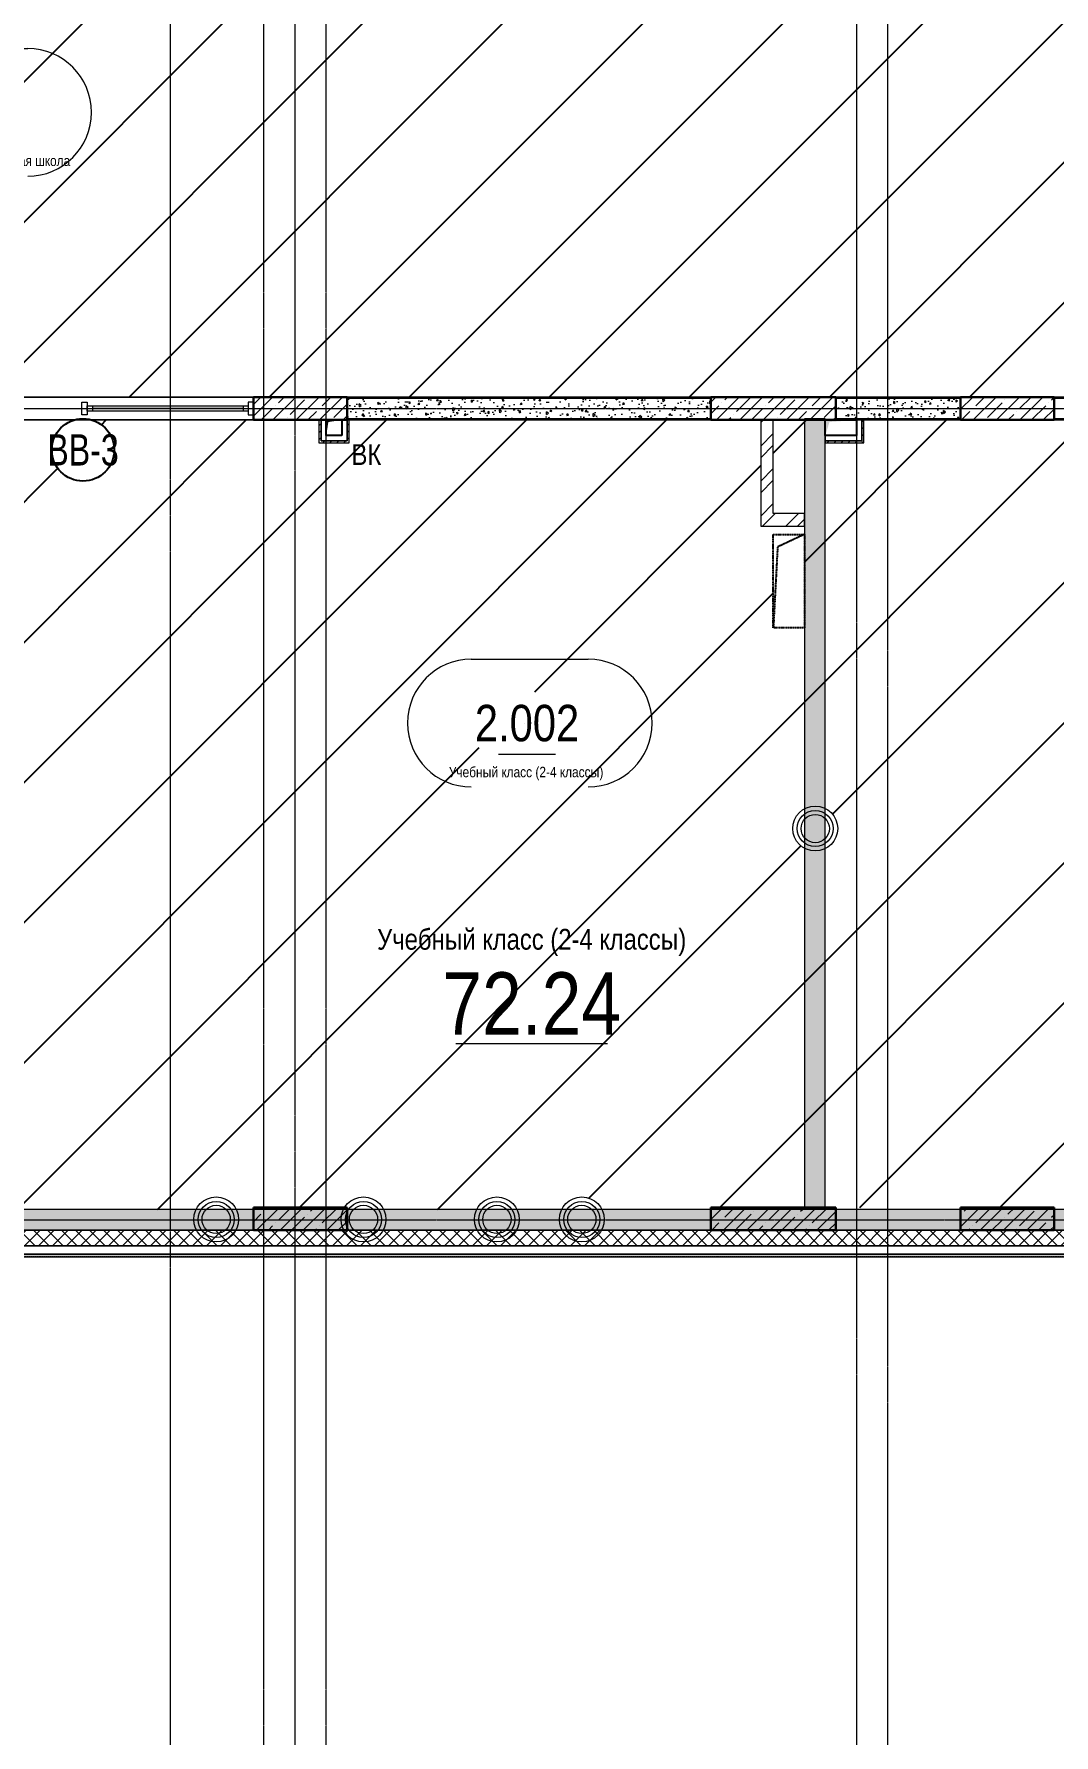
# Model space of a CAD drawing. Header units: millimetres. Extents: x 538266 to 1167394, y 114608 to 637157.
# Drawn here: x 839327 to 849138, y 130961 to 147313 of the extents above; entities that cross this region are included whole.
import ezdxf
from ezdxf.enums import TextEntityAlignment as Align

# ---------------------------------------------------------------- set-up
doc = ezdxf.new("R2010")
doc.units = ezdxf.units.MM
for name, pattern in [('CENTER2', [28.575, 19.05, -3.175, 3.175, -3.175]), ('DASHED', [19.05, 12.7, -6.35]), ('HIDDEN', [9.525, 6.35, -3.175]), ('HIDDEN2', [4.7625, 3.175, -1.5875])]:
    doc.linetypes.add(name, pattern=pattern)
doc.layers.get('Defpoints').update_dxf_attribs({"color": 140})
for name, color, linetype, lineweight, true_color in [('A-AREA', 7, 'Continuous', 15, 0x7f7f7f), ('РД_Оси_100', 7, 'Continuous', 0, 0x525252), ('РД_проем_инж перемыч_фахверк', 7, 'Continuous', 18, 0xff1f1f)]:
    doc.layers.add(name, color=color, linetype=linetype, lineweight=lineweight, true_color=true_color)
for name, color, linetype, lineweight in [('АР_Area', 5, 'Continuous', 5), ('АР_Витраж', 4, 'Continuous', 13), ('АР_Витраж марка', 140, 'Continuous', 9), ('АР_Колонны', 70, 'Continuous', 30), ('АР_площадь пом', 5, 'Continuous', 5), ('АР_Стены ГКЛ', 1, 'Continuous', 15), ('АР_Стены ЖБ', 7, 'Continuous', 35), ('АР_Стены кирпич', 32, 'Continuous', 20), ('АР_Стены ПЕНОблок', 52, 'Continuous', 20), ('АР_Тонкая', 254, 'Continuous', 5), ('АР_Утеплитель', 31, 'Continuous', 0), ('АР_Штриховка', 8, 'Continuous', 0), ('ВК_Шахты', 5, 'Continuous', 9)]:
    doc.layers.add(name, color=color, linetype=linetype, lineweight=lineweight)
doc.layers.add('АР_Делит', color=120, linetype='Continuous', lineweight=0, plot=False)
doc.layers.add('РД_Проем', color=230, linetype='Continuous', lineweight=0, plot=False)
doc.layers.add('РД_Витраж_вн', color=7, linetype='Continuous', true_color=0x148aff)
doc.layers.add('ФВ-5', color=7, linetype='Continuous')
doc.styles.add('Arial_09', font='ARIALN.TTF', dxfattribs={"width": 0.9})
doc.styles.add('style1', font='ARIALN.TTF')
pattern_1 = [(45, (602274.53, 0), (-33.67596, 33.67596), [])]

# ---------------------------------------------------------------- blocks, each defined once
blk = doc.blocks.new('MOK-МаркаПом_овал_ареал')
for p, q in [((-5.36, 6.14), (5.89, 6.14)), ((-2.75, -3), (2.75, -3))]:
    blk.add_line(p, q)
for centre, radius, start, end in [((-5.36, 0), 6.14, 90, 270), ((5.89, 0), 6.14, 270, 90), ((-7.41, 0), 7.16, 0, 0.001)]:
    blk.add_arc(centre, radius, start, end)
at = {"color": 0, "style": 'style1'}
blk.add_attdef('АР-ПОМЕЩЕНИЕ:НОМЕР', text='', height=3, dxfattribs=at).set_placement((0.26, 0), align=Align.MIDDLE)
at = {"layer": 'Defpoints', "color": 2, "style": 'style1'}
blk.add_attdef('АР-ПОМЕЩЕНИЕ:НАИМЕНОВАНИЕ', text='', height=1, dxfattribs=at).set_placement((-0.09, -4.81), align=Align.MIDDLE)
blk = doc.blocks.new('MOK-МаркаПомещения1')
at = {"layer": 'A-AREA', "color": 0}
blk.add_line((-3.651, -1.944), (3.649, -1.944), dxfattribs=at)
at = {"layer": 'A-AREA', "color": 0, "style": 'style1'}
blk.add_attdef('АР-ПОМЕЩЕНИЕ:ПЛОЩАДЬ', text='', height=3, dxfattribs=at).set_placement((0, 0), align=Align.MIDDLE)
at = {"layer": 'Defpoints', "style": 'style1', "flags": 8}
blk.add_attdef('АР-ПОМЕЩЕНИЕ:НАИМЕНОВАНИЕ', text='', height=1, dxfattribs=at).set_placement((0, 2.956), align=Align.MIDDLE)
blk = doc.blocks.new('МаркаВитража1')
at = {"layer": 'Defpoints'}
blk.add_circle((0, 0), 3, dxfattribs=at)
at = {"color": 0, "linetype": 'ByBlock', "lineweight": -2, "style": 'Arial_09', "width": 0.9}
blk.add_attdef('АР-ОКНО:НАИМЕНОВАНИЕ', text='', height=3, dxfattribs=at).set_placement((0, 0), align=Align.MIDDLE)
blk = doc.blocks.new('2_этаж')
at = {"layer": 'АР_Стены ГКЛ', "linetype": 'Continuous', "lineweight": 0, "true_color": 0x000000}
h = blk.add_hatch(dxfattribs=at)
h.set_pattern_fill('ANSI31', color=18, scale=15, style=0)
h.set_pattern_definition([(45, (602274.53, 3e-11), (-33.67596, 33.67596), [])])
h.paths.add_polyline_path([(685704, 143383), (685724, 143403), (685724, 143603), (685704, 143603)], flags=0)
h = blk.add_hatch(dxfattribs=at)
h.set_pattern_fill('ANSI31', color=18, scale=15, angle=-360, style=0)
h.set_pattern_definition([(45, (602274.53, -3e-11), (-33.67596, 33.67596), [])])
h.paths.add_polyline_path([(685994, 143603), (685974, 143603), (685974, 143403), (685994, 143383)], flags=0)
h = blk.add_hatch(dxfattribs=at)
h.set_pattern_fill('ANSI31', color=18, scale=15, angle=-360, style=0)
h.set_pattern_definition([(45, (602274.53, 3e-11), (-33.67596, 33.67596), [])])
h.paths.add_polyline_path([(690944, 143603), (690924, 143603), (690924, 143403), (690944, 143383)], flags=0)
h = blk.add_hatch(dxfattribs=at)
h.set_pattern_fill('ANSI31', color=18, scale=15, angle=360, style=0)
h.set_pattern_definition(pattern_1)
h.paths.add_polyline_path([(685994, 143383), (685974, 143403), (685724, 143403), (685704, 143383)], flags=0)
h = blk.add_hatch(dxfattribs=at)
h.set_pattern_fill('ANSI31', color=18, scale=15, style=0)
h.set_pattern_definition(pattern_1)
h.paths.add_polyline_path([(690944, 143383), (690924, 143403), (690574, 143403), (690574, 143383)], flags=0)
at = {"layer": 'АР_Штриховка', "linetype": 'Continuous', "lineweight": 0, "true_color": 0x000000}
h = blk.add_hatch(dxfattribs=at)
h.set_pattern_fill('AR-CONC', color=18, angle=45, style=0)
h.set_pattern_definition([(95, (602274.53, 2e-08), (140.09465, 117.55338), [19.05, -209.55]), (40, (602274.53, 2e-08), (-160.01845, 110.17673), [15.24, -167.64058]), (145.45144, (602286.2, 9.8), (-19.9238, 227.7301), [16.19, -178.09024]), (91.1842, (602238.6, 35.92), (221.41024, 161.9534), [28.575, -314.325]), (141.63556, (602257.06, 49.42), (-7.0866, 342.82676), [24.28502, -267.1356]), (36.18415, (602238.6, 35.92), (-7.0866, 342.82676), [22.85997, -251.45973]), (66, (602265.55, 44.9), (179.51998, 34.89515), [19.05, -209.55]), (11, (602265.55, 44.9), (-86.53993, 173.9412), [15.24, -167.64]), (116.45144, (602280.51, 47.81), (92.98005, 208.83634), [16.19, -178.08994]), (82.5, (602274.53, 2e-08), (-57.60547, 61.973414), [0, -165.608, 0, -170.18, 0, -168.275]), (52.5, (602274.53, 2e-08), (-23.589727, 118.087), [0, -97.028, 0, -161.798, 0, -64.135]), (12.5, (602234.48, -40.05), (99.927863, 91.826196), [0, -63.5, 0, -198.12, 0, -262.89]), (2.5, (602216.52, -58.01), (86.763904, 122.72239), [0, -82.55, 0, -131.572, 0, -186.69])])
h.paths.add_polyline_path([(685974, 143813), (685974, 143613), (689474, 143613), (689474, 143813)], flags=0)
h = blk.add_hatch(dxfattribs=at)
h.set_pattern_fill('AR-CONC', color=18, angle=-315, style=0)
h.set_pattern_definition([(95, (602274.53, -8e-08), (140.09465, 117.55338), [19.05, -209.55]), (40, (602274.53, -8e-08), (-160.01845, 110.17673), [15.24, -167.64058]), (145.45144, (602286.2, 9.8), (-19.9238, 227.7301), [16.19, -178.09024]), (91.1842, (602238.6, 35.92), (221.41024, 161.9534), [28.575, -314.325]), (141.63556, (602257.06, 49.42), (-7.0866, 342.82676), [24.28502, -267.1356]), (36.18415, (602238.6, 35.92), (-7.0866, 342.82676), [22.85997, -251.45973]), (66, (602265.55, 44.9), (179.51998, 34.89515), [19.05, -209.55]), (11, (602265.55, 44.9), (-86.53993, 173.9412), [15.24, -167.64]), (116.45145, (602280.51, 47.81), (92.98005, 208.83634), [16.19, -178.08994]), (82.5, (602274.53, -8e-08), (-57.60547, 61.973414), [0, -165.608, 0, -170.18, 0, -168.275]), (52.5, (602274.53, -8e-08), (-23.589727, 118.087), [0, -97.028, 0, -161.798, 0, -64.135]), (12.5, (602234.48, -40.05), (99.927863, 91.826196), [0, -63.5, 0, -198.12, 0, -262.89]), (2.5, (602216.52, -58.01), (86.763904, 122.72239), [0, -82.55, 0, -131.572, 0, -186.69])])
h.paths.add_polyline_path([(690674, 143813), (690674, 143613), (691874, 143613), (691874, 143813)], flags=0)
h = blk.add_hatch(dxfattribs=at)
h.set_pattern_fill('ANSI32', color=18, scale=25, style=0)
h.set_pattern_definition([(45, (602274.53, -6e-11), (-168.3798, 168.3798), []), (45, (602386.78, -6e-11), (-168.3798, 168.3798), [])])
h.paths.add_polyline_path([(689954, 142583), (690074, 142703), (690074, 143603), (689954, 143603)], flags=0)
h = blk.add_hatch(dxfattribs=at)
h.set_pattern_fill('AR-CONC', color=18, angle=45, style=0)
h.set_pattern_definition([(95, (602274.53, -6e-11), (140.09465, 117.55338), [19.05, -209.55]), (40, (602274.53, -6e-11), (-160.01845, 110.17673), [15.24, -167.64058]), (145.45144, (602286.2, 9.8), (-19.9238, 227.7301), [16.19, -178.09024]), (91.1842, (602238.6, 35.92), (221.41024, 161.9534), [28.575, -314.325]), (141.63556, (602257.06, 49.42), (-7.0866, 342.82676), [24.28502, -267.1356]), (36.18415, (602238.6, 35.92), (-7.0866, 342.82676), [22.85997, -251.45973]), (66, (602265.55, 44.9), (179.51998, 34.89515), [19.05, -209.55]), (11, (602265.55, 44.9), (-86.53993, 173.9412), [15.24, -167.64]), (116.45145, (602280.51, 47.81), (92.98005, 208.83634), [16.19, -178.08994]), (82.5, (602274.53, -6e-11), (-57.60547, 61.973414), [0, -165.608, 0, -170.18, 0, -168.275]), (52.5, (602274.53, -6e-11), (-23.589727, 118.087), [0, -97.028, 0, -161.798, 0, -64.135]), (12.5, (602234.48, -40.05), (99.927863, 91.826196), [0, -63.5, 0, -198.12, 0, -262.89]), (2.5, (602216.52, -58.01), (86.763904, 122.72239), [0, -82.55, 0, -131.572, 0, -186.69])])
h.paths.add_polyline_path([(690374, 136033), (690574, 136033), (690574, 143613), (690374, 143613)], flags=0)
h = blk.add_hatch(dxfattribs=at)
h.set_pattern_fill('ANSI32', color=18, scale=25, angle=-360, style=0)
h.set_pattern_definition([(45, (602274.53, 6e-11), (-168.3798, 168.3798), []), (45, (602386.78, 6e-11), (-168.3798, 168.3798), [])])
h.paths.add_polyline_path([(690374, 142583), (690374, 142703), (690074, 142703), (689954, 142583)], flags=0)
h = blk.add_hatch(dxfattribs=at)
h.set_pattern_fill('AR-CONC', color=18, angle=-360, style=0)
h.set_pattern_definition([(50, (602274.53, 6e-11), (182.18467, -15.93909), [19.05, -209.55]), (355, (602274.53, 6e-11), (-35.24342, 191.05685), [15.24, -167.64058]), (100.45144, (602289.71, -1.33), (146.94125, 175.11775), [16.19, -178.09024]), (46.1842, (602274.53, 50.8), (271.07904, -42.04233), [28.575, -314.325]), (96.63556, (602297.12, 47.3), (237.40413, 247.42612), [24.28502, -267.1356]), (351.18415, (602274.53, 50.8), (237.40413, 247.42612), [22.85997, -251.45973]), (21, (602299.93, 38.1), (151.61439, -102.2652), [19.05, -209.55]), (326, (602299.93, 38.1), (61.80203, 184.18797), [15.24, -167.64]), (71.45145, (602312.56, 29.58), (213.41642, 81.92277), [16.19, -178.08994]), (37.5, (602274.53, 6e-11), (3.088603, 84.55504), [0, -165.608, 0, -170.18, 0, -168.275]), (7.5, (602274.53, 6e-11), (66.819663, 100.180575), [0, -97.028, 0, -161.798, 0, -64.135]), (327.5, (602217.89, 6e-11), (135.590595, -5.728744), [0, -63.5, 0, -198.12, 0, -262.89]), (317.5, (602192.49, 6e-11), (148.12918, 25.42649), [0, -82.55, 0, -131.572, 0, -186.69])])
h.paths.add_polyline_path([(699674, 135813), (699674, 136013), (680774, 136013), (680774, 135813)], flags=0)
h = blk.add_hatch(dxfattribs=at)
h.set_pattern_fill('ANSI37', color=18, scale=30, angle=-360, style=0)
h.set_pattern_definition([(45, (602274.53, 6e-11), (-67.35192, 67.35192), []), (135, (602274.53, 6e-11), (-67.35192, -67.35192), [])])
h.paths.add_polyline_path([(699674, 135663), (699674, 135813), (680774, 135813), (680774, 135663)], flags=0)
h = blk.add_hatch(dxfattribs=at)
h.set_pattern_fill('_U', color=18, angle=-360, style=0, pattern_type=0)
h.set_pattern_definition([(360, (602274.5291, 6e-11), (0, 1), [])])
h.paths.add_polyline_path([(699674, 135558), (699674, 135583), (680774, 135583), (680774, 135558)], flags=0)
at = {"color": 18, "linetype": 'Continuous', "true_color": 0x000000}
for p, q in [((685774, 143453), (685774, 143603)), ((685774, 143603), (685924, 143603)), ((685774, 143453), (685774, 143603)), ((685774, 143603), (685924, 143603)), ((685924, 143603), (685924, 143453)), ((685924, 143603), (685924, 143453)), ((690574, 143453), (690574, 143603)), ((690574, 143603), (690874, 143603)), ((690574, 143453), (690574, 143603)), ((690574, 143603), (690874, 143603)), ((690874, 143603), (690874, 143453)), ((690874, 143603), (690874, 143453)), ((685924, 143453), (685774, 143453)), ((685924, 143453), (685774, 143453)), ((690874, 143453), (690574, 143453)), ((690874, 143453), (690574, 143453))]:
    blk.add_line(p, q, dxfattribs=at)
at = {"color": 18, "linetype": 'HIDDEN', "ltscale": 0.07, "true_color": 0x000000}
for p, q in [((690074, 142503), (690374, 142503)), ((690074, 141603), (690074, 142503)), ((690074, 142503), (690374, 142503)), ((690074, 141603), (690074, 142503)), ((690374, 142503), (690115, 142382)), ((690374, 142503), (690115, 142382)), ((690374, 142503), (690374, 141603)), ((690374, 142503), (690374, 141603)), ((690115, 142382), (690074, 141603)), ((690115, 142382), (690074, 141603)), ((690374, 141603), (690074, 141603)), ((690374, 141603), (690074, 141603))]:
    blk.add_line(p, q, dxfattribs=at)
at = {"color": 18, "linetype": 'Continuous', "true_color": 0x000000}
for points in [[(685774, 143453), (685774, 143603), (685794, 143583), (685924, 143603)], [(685774, 143453), (685774, 143603), (685794, 143583), (685924, 143603)], [(690574, 143453), (690574, 143603), (690614, 143583), (690874, 143603)], [(690574, 143453), (690574, 143603), (690614, 143583), (690874, 143603)]]:
    blk.add_solid(points, dxfattribs=at)
at = {"layer": 'АР_Витраж', "color": 18, "linetype": 'Continuous', "lineweight": 5, "true_color": 0x000000}
for p, q in [((685074, 143823), (683424, 143823)), ((685074, 143603), (683424, 143603))]:
    blk.add_line(p, q, dxfattribs=at)
at = {"layer": 'АР_Витраж', "color": 18, "linetype": 'Continuous', "lineweight": 15, "true_color": 0x000000}
for p, q in [((683524, 143738), (683524, 143688)), ((684974, 143738), (684974, 143688)), ((684974, 143713), (683524, 143713))]:
    blk.add_line(p, q, dxfattribs=at)
for points in [[(683474, 143653), (683424, 143653), (683424, 143773), (683474, 143773)], [(685024, 143738), (685024, 143688), (683474, 143688), (683474, 143738)], [(685024, 143653), (685074, 143653), (685074, 143773), (685024, 143773)]]:
    blk.add_lwpolyline(points, close=True, dxfattribs=at)
at = {"layer": 'АР_Делит', "color": 18, "true_color": 0x000000}
for centre, radius in [((690477, 139675), 216), ((690477, 139675), 173), ((690477, 139675), 136), ((684715, 135917), 216), ((684715, 135917), 173), ((684715, 135917), 136), ((686132, 135917), 216), ((686132, 135917), 173), ((686132, 135917), 136), ((687415, 135917), 216), ((687415, 135917), 173), ((687415, 135917), 136), ((688232, 135917), 216), ((688232, 135917), 173), ((688232, 135917), 136)]:
    blk.add_circle(centre, radius, dxfattribs=at)
at = {"layer": 'АР_Колонны', "color": 18, "linetype": 'HIDDEN2', "lineweight": 25, "true_color": 0x000000}
for p, q in [((685074, 143823), (685974, 143823)), ((685074, 143603), (685074, 143823)), ((685974, 143823), (685974, 143603)), ((689474, 143823), (690674, 143823)), ((689474, 143603), (689474, 143823)), ((690674, 143823), (690674, 143603)), ((691874, 143823), (692774, 143823)), ((691874, 143603), (691874, 143823)), ((692774, 143823), (692774, 143603)), ((685974, 143603), (685074, 143603)), ((690674, 143603), (689474, 143603)), ((692774, 143603), (691874, 143603)), ((685074, 136033), (685974, 136033)), ((685074, 135813), (685074, 136033)), ((685974, 136033), (685974, 135813)), ((689474, 136033), (690674, 136033)), ((689474, 135813), (689474, 136033)), ((690674, 136033), (690674, 135813)), ((691874, 136033), (692774, 136033)), ((691874, 135813), (691874, 136033)), ((692774, 136033), (692774, 135813)), ((685974, 135813), (685074, 135813)), ((690674, 135813), (689474, 135813)), ((692774, 135813), (691874, 135813))]:
    blk.add_line(p, q, dxfattribs=at)
at = {"layer": 'АР_Колонны', "color": 18, "linetype": 'Continuous', "lineweight": 15, "true_color": 0x000000}
for p, q in [((685074, 143823), (685074, 143603)), ((685974, 143823), (685074, 143823)), ((685974, 143823), (685074, 143823)), ((685074, 143823), (685074, 143603)), ((685974, 143603), (685974, 143823)), ((685974, 143603), (685974, 143823)), ((689474, 143823), (689474, 143603)), ((690674, 143823), (689474, 143823)), ((690674, 143823), (689474, 143823)), ((689474, 143823), (689474, 143603)), ((690674, 143603), (690674, 143823)), ((690674, 143603), (690674, 143823)), ((691874, 143823), (691874, 143603)), ((692774, 143823), (691874, 143823)), ((692774, 143823), (691874, 143823)), ((691874, 143823), (691874, 143603)), ((692774, 143603), (692774, 143823)), ((692774, 143603), (692774, 143823)), ((685074, 143603), (685974, 143603)), ((685074, 143603), (685974, 143603)), ((689474, 143603), (690674, 143603)), ((689474, 143603), (690674, 143603)), ((691874, 143603), (692774, 143603)), ((691874, 143603), (692774, 143603)), ((685074, 136033), (685074, 135813)), ((685974, 136033), (685074, 136033)), ((685974, 136033), (685074, 136033)), ((685074, 136033), (685074, 135813)), ((685974, 135813), (685974, 136033)), ((685974, 135813), (685974, 136033)), ((689474, 136033), (689474, 135813)), ((690674, 136033), (689474, 136033)), ((690674, 136033), (689474, 136033)), ((689474, 136033), (689474, 135813)), ((690674, 135813), (690674, 136033)), ((690674, 135813), (690674, 136033)), ((691874, 136033), (691874, 135813)), ((692774, 136033), (691874, 136033)), ((692774, 136033), (691874, 136033)), ((691874, 136033), (691874, 135813)), ((692774, 135813), (692774, 136033)), ((692774, 135813), (692774, 136033)), ((685074, 135813), (685974, 135813)), ((685074, 135813), (685974, 135813)), ((689474, 135813), (690674, 135813)), ((689474, 135813), (690674, 135813)), ((691874, 135813), (692774, 135813)), ((691874, 135813), (692774, 135813))]:
    blk.add_line(p, q, dxfattribs=at)
at = {"layer": 'АР_Стены ГКЛ', "color": 18, "linetype": 'Continuous', "lineweight": 5, "true_color": 0x000000}
for p, q in [((685724, 143603), (685704, 143603)), ((685704, 143603), (685704, 143383)), ((685774, 143603), (685724, 143603)), ((685724, 143603), (685724, 143403)), ((685724, 143403), (685724, 143603)), ((685774, 143453), (685774, 143603)), ((685974, 143603), (685924, 143603)), ((685924, 143603), (685924, 143453)), ((685974, 143403), (685974, 143603)), ((685994, 143603), (685974, 143603)), ((685974, 143603), (685974, 143403)), ((685994, 143383), (685994, 143603)), ((690924, 143603), (690874, 143603)), ((690874, 143603), (690874, 143453)), ((690924, 143403), (690924, 143603)), ((690944, 143603), (690924, 143603)), ((690924, 143603), (690924, 143403)), ((690944, 143383), (690944, 143603)), ((685924, 143453), (685774, 143453)), ((690874, 143453), (690574, 143453)), ((690574, 143453), (690574, 143403)), ((685704, 143383), (685994, 143383)), ((685724, 143403), (685974, 143403)), ((685974, 143403), (685724, 143403)), ((690574, 143403), (690924, 143403)), ((690924, 143403), (690574, 143403)), ((690574, 143403), (690574, 143383)), ((690574, 143383), (690944, 143383))]:
    blk.add_line(p, q, dxfattribs=at)
at = {"layer": 'АР_Стены ЖБ', "color": 18, "linetype": 'Continuous', "lineweight": 30, "true_color": 0x000000}
for p, q in [((685974, 143823), (685074, 143823)), ((685074, 143823), (685074, 143603)), ((685974, 143603), (685974, 143823)), ((690674, 143823), (689474, 143823)), ((689474, 143823), (689474, 143603)), ((690674, 143603), (690674, 143823)), ((692774, 143823), (691874, 143823)), ((691874, 143823), (691874, 143603)), ((692774, 143603), (692774, 143823)), ((685074, 143603), (685974, 143603)), ((689474, 143603), (690674, 143603)), ((691874, 143603), (692774, 143603)), ((685974, 136033), (685074, 136033)), ((685074, 136033), (685074, 135813)), ((685974, 135813), (685974, 136033)), ((690674, 136033), (689474, 136033)), ((689474, 136033), (689474, 135813)), ((690674, 135813), (690674, 136033)), ((692774, 136033), (691874, 136033)), ((691874, 136033), (691874, 135813)), ((692774, 135813), (692774, 136033)), ((685074, 135813), (685974, 135813)), ((689474, 135813), (690674, 135813)), ((691874, 135813), (692774, 135813))]:
    blk.add_line(p, q, dxfattribs=at)
at = {"layer": 'АР_Стены кирпич', "color": 18, "linetype": 'Continuous', "lineweight": 20, "true_color": 0x000000}
for p, q in [((690074, 143603), (689954, 143603)), ((689954, 143603), (689954, 142583)), ((690074, 142703), (690074, 143603)), ((690374, 142703), (690074, 142703)), ((690374, 142583), (690374, 142703)), ((689954, 142583), (690374, 142583))]:
    blk.add_line(p, q, dxfattribs=at)
at = {"layer": 'АР_Стены ПЕНОблок', "color": 18, "linetype": 'Continuous', "lineweight": 20, "true_color": 0x000000}
for p, q in [((685974, 143813), (685974, 143613)), ((689474, 143813), (685974, 143813)), ((689474, 143613), (689474, 143813)), ((690674, 143813), (690674, 143613)), ((691874, 143813), (690674, 143813)), ((691874, 143613), (691874, 143813)), ((692774, 143813), (692774, 143613)), ((693774, 143813), (692774, 143813)), ((685974, 143613), (689474, 143613)), ((690574, 143613), (690374, 143613)), ((690374, 143613), (690374, 136033)), ((690574, 136033), (690574, 143613)), ((690674, 143613), (691874, 143613)), ((692774, 143613), (693774, 143613)), ((699674, 136013), (680774, 136013)), ((690374, 136033), (690574, 136033)), ((680774, 135813), (699674, 135813))]:
    blk.add_line(p, q, dxfattribs=at)
at = {"layer": 'АР_Тонкая', "color": 18, "linetype": 'Continuous', "lineweight": 0, "true_color": 0x000000}
for p, q in [((685974, 143823), (685974, 143813)), ((689474, 143823), (685974, 143823)), ((685974, 143813), (689474, 143813)), ((689474, 143813), (689474, 143823)), ((690674, 143823), (690674, 143813)), ((691874, 143823), (690674, 143823)), ((690674, 143813), (691874, 143813)), ((691874, 143813), (691874, 143823)), ((692774, 143823), (692774, 143813)), ((693774, 143823), (692774, 143823)), ((692774, 143813), (693774, 143813)), ((685974, 143613), (685974, 143603)), ((689474, 143613), (685974, 143613)), ((685974, 143603), (689474, 143603)), ((689474, 143603), (689474, 143613)), ((690674, 143613), (690674, 143603)), ((691874, 143613), (690674, 143613)), ((690674, 143603), (691874, 143603)), ((691874, 143603), (691874, 143613)), ((692774, 143613), (692774, 143603)), ((693774, 143613), (692774, 143613)), ((692774, 143603), (693774, 143603))]:
    blk.add_line(p, q, dxfattribs=at)
at = {"layer": 'АР_Тонкая', "color": 18, "linetype": 'Continuous', "lineweight": 5, "true_color": 0x000000}
for p, q in [((699674, 135663), (680774, 135663)), ((680774, 135583), (699674, 135583)), ((699674, 135583), (680774, 135583)), ((680774, 135558), (699674, 135558))]:
    blk.add_line(p, q, dxfattribs=at)
at = {"layer": 'АР_Утеплитель', "color": 18, "linetype": 'Continuous', "lineweight": 0, "true_color": 0x000000}
for p, q in [((699674, 135813), (680774, 135813)), ((680774, 135663), (699674, 135663))]:
    blk.add_line(p, q, dxfattribs=at)
at = {"layer": 'АР_Штриховка', "color": 18, "linetype": 'Continuous', "lineweight": 5, "true_color": 0x000000}
for p, q in [((685074, 143640), (685257, 143823)), ((685074, 143753), (685144, 143823)), ((685261, 143603), (685481, 143823)), ((685286, 143740), (685286, 143740)), ((685314, 143768), (685369, 143823)), ((685426, 143656), (685566, 143796)), ((685486, 143603), (685706, 143823)), ((685710, 143603), (685930, 143823)), ((685735, 143740), (685818, 143823)), ((685847, 143628), (685974, 143755)), ((689474, 143775), (689522, 143823)), ((689474, 143662), (689551, 143740)), ((689527, 143603), (689747, 143823)), ((689579, 143768), (689579, 143768)), ((689608, 143796), (689634, 143823)), ((689720, 143684), (689859, 143823)), ((689751, 143603), (689971, 143823)), ((689976, 143603), (690196, 143823)), ((690000, 143740), (690000, 143740)), ((690028, 143768), (690083, 143823)), ((690141, 143656), (690281, 143796)), ((690200, 143603), (690420, 143823)), ((690425, 143603), (690645, 143823)), ((690449, 143740), (690532, 143823)), ((690562, 143628), (690674, 143740)), ((691874, 143705), (691992, 143823)), ((691996, 143603), (692216, 143823)), ((692021, 143740), (692104, 143823)), ((692133, 143628), (692274, 143768)), ((692221, 143603), (692441, 143823)), ((692302, 143796), (692302, 143796)), ((692442, 143712), (692553, 143823)), ((692445, 143603), (692665, 143823)), ((692558, 143603), (692694, 143740)), ((692723, 143768), (692723, 143768)), ((692751, 143796), (692774, 143819)), ((685149, 143603), (685258, 143712)), ((685398, 143628), (685398, 143628)), ((685598, 143603), (685679, 143684)), ((685707, 143712), (685707, 143712)), ((685935, 143603), (685974, 143642)), ((689639, 143603), (689664, 143628)), ((689692, 143656), (689692, 143656)), ((689863, 143603), (689972, 143712)), ((690113, 143628), (690113, 143628)), ((690312, 143603), (690393, 143684)), ((690421, 143712), (690421, 143712)), ((690649, 143603), (690674, 143628)), ((691884, 143603), (691965, 143684)), ((691993, 143712), (691993, 143712)), ((692333, 143603), (692386, 143656)), ((692414, 143684), (692414, 143684)), ((692670, 143603), (692774, 143707)), ((685074, 136007), (685100, 136033)), ((685074, 135895), (685145, 135967)), ((685104, 135813), (685324, 136033)), ((685174, 135995), (685174, 135995)), ((685202, 136023), (685212, 136033)), ((685314, 135911), (685437, 136033)), ((685329, 135813), (685549, 136033)), ((685441, 135813), (685566, 135939)), ((685553, 135813), (685773, 136033)), ((685594, 135967), (685594, 135967)), ((685623, 135995), (685661, 136033)), ((685735, 135883), (685875, 136023)), ((685778, 135813), (685974, 136009)), ((685890, 135813), (685974, 135897)), ((689474, 135917), (689590, 136033)), ((689579, 135911), (689579, 135911)), ((689594, 135813), (689814, 136033)), ((689608, 135939), (689702, 136033)), ((689720, 135826), (689860, 135967)), ((689819, 135813), (690039, 136033)), ((689888, 135995), (689888, 135995)), ((689916, 136023), (689927, 136033)), ((690028, 135911), (690151, 136033)), ((690043, 135813), (690263, 136033)), ((690156, 135813), (690281, 135939)), ((690268, 135813), (690488, 136033)), ((690309, 135967), (690309, 135967)), ((690337, 135995), (690376, 136033)), ((690449, 135883), (690590, 136023)), ((690492, 135813), (690674, 135994)), ((691874, 135847), (692059, 136033)), ((691881, 135967), (691881, 135967)), ((691909, 135995), (691947, 136033)), ((692021, 135883), (692161, 136023)), ((692064, 135813), (692284, 136033)), ((692176, 135813), (692274, 135911)), ((692288, 135813), (692508, 136033)), ((692302, 135939), (692302, 135939)), ((692330, 135967), (692396, 136033)), ((692442, 135854), (692582, 135995)), ((692513, 135813), (692733, 136033)), ((692610, 136023), (692610, 136023)), ((692723, 135911), (692723, 135911)), ((692751, 135939), (692774, 135962)), ((685217, 135813), (685258, 135854)), ((685286, 135883), (685286, 135883)), ((685666, 135813), (685679, 135826)), ((685707, 135854), (685707, 135854)), ((689482, 135813), (689551, 135883)), ((689931, 135813), (689972, 135854)), ((690000, 135883), (690000, 135883)), ((690380, 135813), (690393, 135826)), ((690421, 135854), (690421, 135854)), ((690605, 135813), (690674, 135882)), ((691952, 135813), (691965, 135826)), ((691993, 135854), (691993, 135854)), ((692414, 135826), (692414, 135826)), ((692625, 135813), (692694, 135883)), ((692737, 135813), (692774, 135849))]:
    blk.add_line(p, q, dxfattribs=at)
at = {"layer": 'РД_Витраж_вн', "color": 18, "linetype": 'Continuous', "lineweight": 15, "true_color": 0x000000}
for p, q in [((682175, 143823), (685075, 143823)), ((682175, 143603), (685075, 143603))]:
    blk.add_line(p, q, dxfattribs=at)
at = {"layer": 'РД_Проем', "color": 18, "linetype": 'Continuous', "lineweight": 15, "true_color": 0x000000}
for p, q in [((682174, 143823), (685074, 143823)), ((682174, 143603), (685074, 143603))]:
    blk.add_line(p, q, dxfattribs=at)
at = {"layer": 'РД_проем_инж перемыч_фахверк', "color": 18, "linetype": 'Continuous', "lineweight": 15, "true_color": 0x000000}
for p, q in [((685074, 143823), (682174, 143823)), ((685074, 143603), (682174, 143603))]:
    blk.add_line(p, q, dxfattribs=at)
at = {"layer": 'АР_Area', "color": 18, "linetype": 'Continuous', "lineweight": 15, "true_color": 0x000000}
ref = blk.add_blockref('MOK-МаркаПом_овал_ареал', (682313, 146560), dxfattribs=dict(at, xscale=100, yscale=100, zscale=100))
ref.add_attrib('АР-ПОМЕЩЕНИЕ:НОМЕР', '2.004', dxfattribs={"layer": '0', "color": 0, "height": 350, "style": 'style1'}).set_placement((682313, 146560), align=Align.MIDDLE)
ref.add_attrib('АР-ПОМЕЩЕНИЕ:НАИМЕНОВАНИЕ', 'Коридор-рекреация начальная школа', dxfattribs={"layer": 'Defpoints', "color": 2, "height": 100, "style": 'style1'}).set_placement((682303, 146079), align=Align.MIDDLE)
ref = blk.add_blockref('MOK-МаркаПом_овал_ареал', (687705, 140689), dxfattribs=dict(at, xscale=100, yscale=100, zscale=100))
ref.add_attrib('АР-ПОМЕЩЕНИЕ:НОМЕР', '2.002', dxfattribs={"layer": '0', "color": 0, "height": 350, "style": 'style1'}).set_placement((687705, 140689), align=Align.MIDDLE)
ref.add_attrib('АР-ПОМЕЩЕНИЕ:НАИМЕНОВАНИЕ', 'Учебный класс (2-4 классы)', dxfattribs={"layer": 'Defpoints', "color": 2, "height": 100, "style": 'style1'}).set_placement((687696, 140207), align=Align.MIDDLE)
at = {"layer": 'АР_Витраж марка', "color": 18, "linetype": 'Continuous', "lineweight": 15, "true_color": 0x000000, "xscale": 100, "yscale": 100, "zscale": 100}
blk.add_blockref('МаркаВитража1', (683434, 143315), dxfattribs=at).add_auto_attribs({'АР-ОКНО:НАИМЕНОВАНИЕ': 'ВВ-3'})
at = {"layer": 'АР_площадь пом', "color": 18, "linetype": 'Continuous', "lineweight": 15, "true_color": 0x000000}
ref = blk.add_blockref('MOK-МаркаПомещения1', (687750, 137997), dxfattribs=dict(at, xscale=200, yscale=200, zscale=100))
ref.add_attrib('АР-ПОМЕЩЕНИЕ:НАИМЕНОВАНИЕ', 'Учебный класс (2-4 классы)', dxfattribs={"layer": 'Defpoints', "height": 200, "style": 'style1'}).set_placement((687750, 138588), align=Align.MIDDLE)
ref.add_attrib('АР-ПОМЕЩЕНИЕ:ПЛОЩАДЬ', '72.24', dxfattribs={"layer": 'A-AREA', "color": 0, "height": 600, "style": 'style1'}).set_placement((687750, 137997), align=Align.MIDDLE)
at = {"layer": 'Defpoints', "color": 18, "true_color": 0x000000, "style": 'style1'}
for p in [(677971, 219836), (678101, 211681)]:
    blk.add_attdef('АР-ПОМЕЩЕНИЕ:НАИМЕНОВАНИЕ', text='', height=100, dxfattribs=at).set_placement(p, align=Align.MIDDLE)
at = {"layer": 'ВК_Шахты', "color": 18, "true_color": 0x000000, "style": 'style1'}
blk.add_text('ВК', height=200, dxfattribs=at).set_placement((686017, 143170))
blk = doc.blocks.new('СОШ_2200_АР_ОСИ_М100_28.05.24')
at = {"layer": 'АР_Делит', "color": 251, "linetype": 'DASHED', "true_color": 0x636466}
blk.add_lwpolyline([(114955, 135155), (114955, -355), (93595.036, -355), (93595.036, 13855), (94145, 13855), (94145, 68320), (66055, 68320), (66055, 13857.73), (83455, 13857.73), (83455, -355), (45245, -355), (45245, 13145), (44695, 13145), (44695, 26755), (45245, 26755), (45245, 68320), (20455, 68320), (20455, 26755), (27955, 26755), (27955, 13145), (-355, 13145), (-355, 100855)], dxfattribs=at)
at = {"layer": 'РД_Оси_100', "color": 251, "linetype": 'CENTER2', "true_color": 0x636466}
for p, q in [((-5954.958, 21300), (29555, 21300)), ((-5954.958, 13500), (29555, 13500))]:
    blk.add_line(p, q, dxfattribs=at)
for points in [[(11400, 139938.679), (11400, -6155)], [(12000.12, -6155), (12300, -5755), (12300, 139538.679), (12000, 139938.679)], [(12600, -6155), (12600, 139938.679)], [(13200, -6155), (12900, -5755), (12900, 139538.679), (13220.167, 139939.357)], [(17850, 139938.679), (18000, 139538.679), (18000, -6194.092)], [(18300, -6196.31), (18300, 139538.679), (18450, 139938.679)]]:
    blk.add_lwpolyline(points, dxfattribs=at)

msp = doc.modelspace()

# ---------------------------------------------------------------- hatches: boundary and pattern name
at = {"layer": 'ФВ-5'}
h = msp.add_hatch(dxfattribs=at)
h.set_pattern_fill('ANSI31', color=3, scale=300)
h.paths.add_polyline_path([(856938, 141853), (856718, 141633), (856718, 141594), (856418, 141594), (856418, 142494), (856718, 142494), (856718, 142082), (856938, 142302), (856938, 143613), (856038, 143613), (856038, 143603), (853264, 143603, -0.558775), (852896, 143603), (851388, 143603, -0.414214), (851688, 143303, -1), (851088, 143303, -0.414214), (851388, 143603), (850280, 143603, -0.558775), (849912, 143603), (849138, 143603), (848238, 143603), (847308, 143603), (847308, 143383), (846938, 143383), (846938, 143453), (846938, 143603), (846438, 143603), (846438, 142703), (846738, 142703), (846738, 142583), (846318, 142583), (846318, 143603), (845838, 143603), (842358, 143603), (842358, 143383), (842068, 143383), (842068, 143603), (841438, 143603), (839883, 143603, -0.333315), (840099, 143315, -1), (839499, 143315, -0.333315), (839715, 143603), (838680, 143603, -0.558775), (838312, 143603), (837508, 143603), (837508, 143383), (837138, 143383), (837138, 141363), (837148, 141363), (837148, 140163), (837138, 136013), (837202, 136013, -0.618518), (837589, 136013), (840886, 136013, -0.618518), (841273, 136013), (841438, 136013), (841438, 136033), (842314, 136033, -0.582347), (842689, 136013), (843586, 136013, -0.618518), (843973, 136013), (844402, 136013, -0.618518), (844789, 136013), (845838, 136013), (845838, 136033), (847038, 136033), (848238, 136031), (848238, 136033), (849138, 136033), (850196, 136030, -0.587964), (850573, 136013), (851002, 136013, -0.618518), (851389, 136013), (852286, 136013, -0.618518), (852673, 136013), (853102, 136013, -0.618518), (853489, 136013), (855286, 136013, -0.618518), (855673, 136013), (856037, 136013), (856038, 136014), (856038, 136313), (856786, 136313), (856938, 136465)])
h.paths.add_polyline_path([(851418, 140993), (851968, 140993, -1), (851968, 140393), (851418, 140393, -1)], flags=16)
h.paths.add_polyline_path([(847058, 139675, -1), (846625, 139675, -1)], flags=16)
h.paths.add_polyline_path([(847014, 139675, -1), (846668, 139675, -1)], flags=0)
h.paths.add_polyline_path([(846977, 139675, -1), (846705, 139675, -1)], flags=0)
h.paths.add_polyline_path([(846738, 141603), (846438, 141603), (846438, 142503), (846738, 142503)], flags=16)
h.paths.add_polyline_path([(844344, 140389), (843794, 140389, -1), (843794, 140989), (844344, 140989, -1)], flags=16)
h.paths.add_polyline_path([(836345, 144457, -0.893187), (836938, 144525), (836938, 145103), (835938, 145103), (833188, 145103, -0.582884), (832812, 145103), (829358, 145103), (829358, 144737, -0.255743), (829458, 144555, -0.284268), (829338, 144362), (829338, 141213), (829358, 141213), (829358, 140313), (829351, 139257, -0.265015), (829458, 139071, -0.284268), (829338, 138878), (829338, 138449, -0.284268), (829458, 138255, -0.284268), (829338, 138062), (829338, 137013), (829358, 137013), (829358, 136033), (835938, 136033), (836938, 136033), (836938, 139613), (836628, 139613), (836628, 140513), (836928, 140513), (836928, 140893), (836508, 140893), (836508, 142033), (836938, 142033), (836938, 143618, -0.284268), (836818, 143811, -0.284268), (836938, 144005), (836938, 144390, -0.893187)])
h.paths.add_polyline_path([(840538, 148013), (840538, 150213), (840538, 150413), (840538, 151713), (840538, 156113), (841188, 156113), (841188, 156333), (841428, 156333), (841428, 156683, -0.270169), (841318, 156871, -0.270169), (841428, 157060), (841428, 158017, -0.270169), (841318, 158205, -0.270169), (841428, 158393), (841428, 158493), (840858, 158493), (840858, 158718), (840583, 159195), (840604, 159207), (840605, 159207, -0.120105), (840858, 159268), (840858, 159293), (840858, 159438), (840583, 159915), (840604, 159927), (840605, 159927, -0.120105), (840858, 159988), (840858, 160013), (840858, 161103), (840440, 161103, -0.594367), (840060, 161103), (838657, 161080, -0.414214), (838957, 160780, -1), (838357, 160780, -0.414214), (838657, 161080), (838352, 161096, -0.581306), (837976, 161103), (837868, 161103), (837868, 159543), (837868, 158590), (837148, 158590), (837148, 157813), (837148, 157743, -0.270169), (837258, 157555, -0.270169), (837148, 157367), (837148, 155699, -0.910455), (837743, 155644, -0.910455), (837148, 155588), (837148, 154760, -0.270169), (837258, 154571, -0.270169), (837148, 154383), (837148, 154113), (837148, 153213), (837148, 149223), (837138, 149003), (835938, 149003), (829358, 149003), (829358, 148637, -0.255743), (829458, 148455, -0.284268), (829338, 148262), (829338, 146165, -0.284268), (829458, 145971, -0.255743), (829358, 145789), (829358, 145693), (829578, 145693), (829578, 145323), (832816, 145323, -0.558775), (833184, 145323), (835938, 145323), (835938, 145603), (837138, 145603), (837138, 145290), (837138, 145290), (837138, 145103), (837138, 144001, -0.259982), (837250, 143823), (838308, 143823, -0.582884), (838684, 143823), (841438, 143823), (841439, 143823), (842338, 143823), (845838, 143823), (847038, 143823), (848238, 143823), (849138, 143823), (849908, 143823, -0.582884), (850284, 143823), (852892, 143823, -0.582884), (853268, 143823), (855158, 143823), (855158, 144113), (855783, 144113), (856038, 144113), (856038, 144113), (856728, 144113), (856738, 144123), (856738, 148413), (856038, 148413), (856038, 148713), (855170, 148713, -0.594367), (854790, 148713), (851786, 148713, -0.32294), (851558, 148604), (851558, 147814), (851243, 147814), (850767, 147539), (850754, 147560), (850755, 147561, -0.120105), (850693, 147814), (850668, 147814), (850523, 147814), (850047, 147538), (850034, 147560), (850035, 147560, -0.120105), (849973, 147813), (849948, 147813), (849638, 147813), (849438, 147813), (849238, 147813), (847538, 147813), (840538, 147813)])
h.paths.add_polyline_path([(836928, 154113), (836928, 154387, -0.260437), (836825, 154571, -0.260437), (836928, 154756), (836928, 157371, -0.260437), (836825, 157555, -0.260437), (836928, 157739), (836928, 157813), (836928, 158313), (833193, 158313, -0.618224), (832806, 158313), (829578, 158313), (829578, 157743), (829338, 157743), (829338, 157649, -0.284268), (829458, 157455, -0.284268), (829338, 157262), (829338, 154113), (829358, 154113), (829358, 153213), (829357, 152154, -0.25765), (829458, 151971, -0.284268), (829338, 151778), (829338, 151349, -0.284268), (829458, 151155, -0.284268), (829338, 150962), (829338, 150065, -0.284268), (829458, 149871, -0.255743), (829358, 149689), (829358, 149223), (834728, 149223), (834728, 149523), (835628, 149523), (835628, 149223), (835708, 149223), (835708, 149643), (836928, 149643), (836928, 153213)], flags=17)

# ---------------------------------------------------------------- block references
msp.add_blockref('2_этаж', (156364, 0))
at = {"layer": 'РД_Оси_100'}
msp.add_blockref('СОШ_2200_АР_ОСИ_М100_28.05.24', (829238, 122413), dxfattribs=at)

doc.saveas('drawing.dxf')
